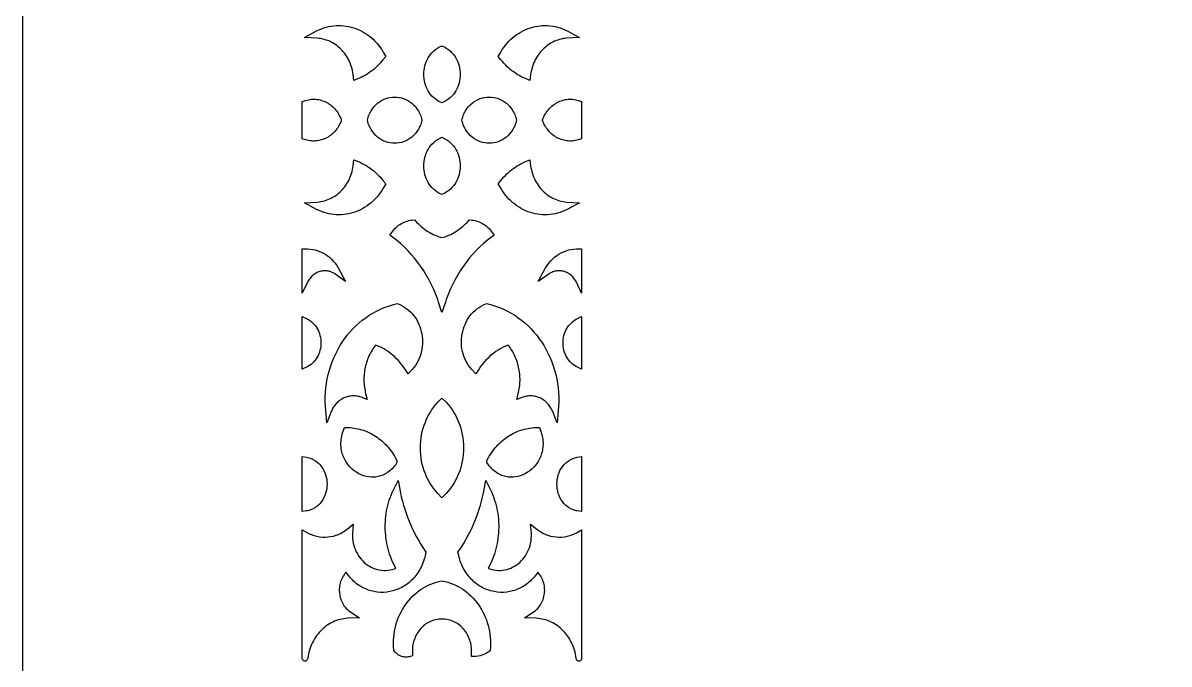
# Model space of a CAD drawing. Extents: x -355 to 355, y -278 to 278.
# Drawn here: x -355 to -108.8, y -116.8 to 20.9 of the extents above; entities that cross this region are included whole.
import ezdxf

# ---------------------------------------------------------------- set-up
doc = ezdxf.new("R2010")
doc.units = 0
doc.layers.add('LAYER_1', color=18, linetype='CONTINUOUS')

msp = doc.modelspace()

# ---------------------------------------------------------------- linework, layer by layer
at = {"layer": 'LAYER_1'}
msp.add_lwpolyline([(355, -277.5), (-355, -277.5), (-355, 148.45)], dxfattribs=at)
for points in [[(-286.62, 20.31), (-286.09, 20.27), (-285.56, 20.2), (-285.03, 20.11), (-284.52, 19.98), (-284, 19.84), (-283.5, 19.66), (-283, 19.46), (-282.51, 19.24), (-282.03, 18.99), (-281.55, 18.71), (-281.1, 18.41), (-280.65, 18.08), (-280.21, 17.73), (-279.79, 17.36), (-279.39, 16.96), (-279, 16.54), (-278.62, 16.1), (-278.27, 15.63), (-277.93, 15.14), (-277.61, 14.63), (-277.09, 13.68), (-277.67, 12.93), (-277.98, 12.57), (-278.29, 12.21), (-278.62, 11.87), (-278.96, 11.54), (-279.3, 11.22), (-279.66, 10.91), (-280.03, 10.62), (-280.4, 10.34), (-280.78, 10.08), (-281.17, 9.83), (-281.57, 9.6), (-281.97, 9.37), (-282.38, 9.17), (-282.8, 8.98), (-283.9, 8.52), (-284.05, 9.79), (-284.11, 10.21), (-284.2, 10.63), (-284.3, 11.04), (-284.41, 11.43), (-284.55, 11.82), (-284.69, 12.21), (-284.86, 12.58), (-285.03, 12.94), (-285.23, 13.29), (-285.43, 13.64), (-285.65, 13.97), (-285.88, 14.29), (-286.13, 14.6), (-286.38, 14.89), (-286.65, 15.17), (-286.93, 15.44), (-287.22, 15.7), (-287.52, 15.94), (-287.83, 16.17), (-288.15, 16.38), (-288.48, 16.58), (-288.82, 16.76), (-289.16, 16.93), (-289.52, 17.08), (-289.88, 17.21), (-290.24, 17.32), (-290.62, 17.42), (-291, 17.5), (-291.39, 17.56), (-291.78, 17.59), (-294.54, 17.73), (-291.92, 19.16), (-291.4, 19.41), (-290.88, 19.62), (-290.36, 19.81), (-289.83, 19.97), (-289.29, 20.1), (-288.76, 20.19), (-288.22, 20.27), (-287.69, 20.31), (-287.15, 20.32)], [(-242.31, 20.31), (-241.78, 20.27), (-241.24, 20.19), (-240.71, 20.1), (-240.17, 19.97), (-239.64, 19.81), (-239.12, 19.62), (-238.6, 19.41), (-238.08, 19.16), (-235.46, 17.73), (-238.22, 17.59), (-238.61, 17.56), (-239, 17.5), (-239.38, 17.42), (-239.76, 17.32), (-240.12, 17.21), (-240.49, 17.08), (-240.84, 16.93), (-241.18, 16.76), (-241.52, 16.58), (-241.85, 16.38), (-242.17, 16.17), (-242.48, 15.94), (-242.78, 15.7), (-243.07, 15.44), (-243.35, 15.17), (-243.62, 14.89), (-243.88, 14.6), (-244.12, 14.29), (-244.35, 13.97), (-244.57, 13.64), (-244.77, 13.29), (-244.97, 12.94), (-245.14, 12.58), (-245.31, 12.21), (-245.45, 11.82), (-245.59, 11.43), (-245.7, 11.04), (-245.8, 10.63), (-245.89, 10.21), (-245.95, 9.79), (-246.1, 8.52), (-247.2, 8.98), (-247.62, 9.17), (-248.03, 9.37), (-248.43, 9.6), (-248.83, 9.83), (-249.22, 10.08), (-249.6, 10.34), (-249.98, 10.62), (-250.34, 10.91), (-250.7, 11.22), (-251.04, 11.54), (-251.38, 11.87), (-251.71, 12.21), (-252.02, 12.57), (-252.33, 12.93), (-252.91, 13.68), (-252.39, 14.63), (-252.07, 15.14), (-251.73, 15.63), (-251.38, 16.1), (-251, 16.54), (-250.61, 16.96), (-250.21, 17.36), (-249.79, 17.73), (-249.35, 18.08), (-248.91, 18.41), (-248.45, 18.71), (-247.98, 18.99), (-247.49, 19.24), (-247, 19.46), (-246.51, 19.66), (-246, 19.84), (-245.49, 19.98), (-244.97, 20.11), (-244.44, 20.2), (-243.91, 20.27), (-243.38, 20.31), (-242.85, 20.32)], [(-264.35, 15.65), (-263.93, 15.4), (-263.54, 15.12), (-263.18, 14.82), (-262.85, 14.49), (-262.55, 14.13), (-262.27, 13.76), (-262.02, 13.37), (-261.81, 12.96), (-261.62, 12.54), (-261.46, 12.11), (-261.33, 11.66), (-261.23, 11.21), (-261.16, 10.76), (-261.11, 10.29), (-261.1, 9.83), (-261.11, 9.37), (-261.16, 8.91), (-261.23, 8.45), (-261.33, 8), (-261.46, 7.56), (-261.62, 7.12), (-261.81, 6.7), (-262.02, 6.3), (-262.27, 5.9), (-262.55, 5.53), (-262.85, 5.18), (-263.18, 4.85), (-263.54, 4.54), (-263.93, 4.26), (-264.35, 4.01), (-265, 3.69), (-265.65, 4.01), (-266.07, 4.26), (-266.46, 4.54), (-266.82, 4.85), (-267.15, 5.18), (-267.45, 5.53), (-267.73, 5.9), (-267.98, 6.3), (-268.19, 6.7), (-268.38, 7.12), (-268.54, 7.56), (-268.67, 8), (-268.77, 8.45), (-268.85, 8.91), (-268.89, 9.37), (-268.9, 9.83), (-268.89, 10.29), (-268.85, 10.76), (-268.77, 11.21), (-268.67, 11.66), (-268.54, 12.11), (-268.38, 12.54), (-268.19, 12.96), (-267.98, 13.37), (-267.73, 13.76), (-267.45, 14.13), (-267.15, 14.49), (-266.82, 14.82), (-266.46, 15.12), (-266.07, 15.4), (-265.65, 15.65), (-265, 15.98)], [(-274.66, 4.93), (-274.18, 4.87), (-273.7, 4.77), (-273.23, 4.63), (-272.76, 4.44), (-272.31, 4.22), (-271.88, 3.95), (-271.47, 3.64), (-271.08, 3.29), (-270.71, 2.9), (-270.37, 2.46), (-270.06, 1.98), (-269.79, 1.47), (-269.67, 1.19), (-269.55, 0.91), (-269.45, 0.62), (-269.36, 0.31), (-269.28, 0), (-269.36, -0.31), (-269.45, -0.62), (-269.55, -0.91), (-269.67, -1.19), (-269.79, -1.47), (-270.06, -1.98), (-270.37, -2.46), (-270.71, -2.9), (-271.08, -3.29), (-271.47, -3.64), (-271.88, -3.95), (-272.31, -4.22), (-272.76, -4.44), (-273.23, -4.63), (-273.7, -4.77), (-274.18, -4.87), (-274.66, -4.93), (-275.15, -4.95), (-275.64, -4.93), (-276.12, -4.87), (-276.6, -4.77), (-277.07, -4.63), (-277.53, -4.44), (-277.98, -4.22), (-278.42, -3.95), (-278.83, -3.64), (-279.22, -3.29), (-279.59, -2.9), (-279.93, -2.46), (-280.23, -1.99), (-280.38, -1.73), (-280.51, -1.47), (-280.63, -1.19), (-280.75, -0.91), (-280.85, -0.62), (-280.94, -0.31), (-281.02, 0), (-280.94, 0.31), (-280.85, 0.62), (-280.75, 0.91), (-280.63, 1.19), (-280.51, 1.47), (-280.38, 1.73), (-280.23, 1.99), (-279.93, 2.46), (-279.59, 2.9), (-279.22, 3.29), (-278.83, 3.64), (-278.42, 3.95), (-277.98, 4.22), (-277.53, 4.44), (-277.07, 4.63), (-276.6, 4.77), (-276.12, 4.87), (-275.64, 4.93), (-275.15, 4.95)], [(-254.36, 4.93), (-253.88, 4.87), (-253.4, 4.77), (-252.93, 4.63), (-252.47, 4.44), (-252.02, 4.22), (-251.58, 3.95), (-251.17, 3.64), (-250.78, 3.29), (-250.41, 2.9), (-250.07, 2.46), (-249.76, 1.98), (-249.49, 1.47), (-249.37, 1.19), (-249.26, 0.91), (-249.15, 0.62), (-249.06, 0.31), (-248.98, 0), (-249.06, -0.31), (-249.15, -0.62), (-249.26, -0.91), (-249.37, -1.19), (-249.49, -1.47), (-249.76, -1.98), (-250.07, -2.46), (-250.41, -2.9), (-250.78, -3.29), (-251.17, -3.64), (-251.58, -3.95), (-252.02, -4.22), (-252.47, -4.44), (-252.93, -4.63), (-253.4, -4.77), (-253.88, -4.87), (-254.36, -4.93), (-254.85, -4.95), (-255.34, -4.93), (-255.82, -4.87), (-256.3, -4.77), (-256.78, -4.63), (-257.24, -4.44), (-257.69, -4.22), (-258.12, -3.95), (-258.53, -3.64), (-258.93, -3.29), (-259.29, -2.9), (-259.63, -2.46), (-259.94, -1.99), (-260.08, -1.73), (-260.21, -1.47), (-260.34, -1.19), (-260.45, -0.91), (-260.55, -0.62), (-260.64, -0.31), (-260.72, 0), (-260.64, 0.31), (-260.55, 0.62), (-260.45, 0.91), (-260.34, 1.19), (-260.21, 1.47), (-260.08, 1.73), (-259.94, 1.99), (-259.63, 2.46), (-259.29, 2.9), (-258.93, 3.29), (-258.53, 3.64), (-258.12, 3.95), (-257.69, 4.22), (-257.24, 4.44), (-256.78, 4.63), (-256.3, 4.77), (-255.82, 4.87), (-255.34, 4.93), (-254.85, 4.95)], [(-292.1, 4.48), (-291.79, 4.45), (-291.48, 4.4), (-291.18, 4.33), (-290.89, 4.25), (-290.59, 4.16), (-290.3, 4.05), (-290.02, 3.92), (-289.74, 3.78), (-289.47, 3.63), (-289.21, 3.46), (-288.95, 3.28), (-288.7, 3.08), (-288.46, 2.87), (-288.23, 2.65), (-288.01, 2.41), (-287.79, 2.16), (-287.59, 1.9), (-287.4, 1.63), (-287.22, 1.35), (-287.05, 1.05), (-286.9, 0.74), (-286.75, 0.43), (-286.62, 0.1), (-286.59, 0), (-286.62, -0.1), (-286.75, -0.43), (-286.9, -0.74), (-287.05, -1.05), (-287.22, -1.35), (-287.4, -1.63), (-287.59, -1.9), (-287.79, -2.16), (-288.01, -2.41), (-288.23, -2.65), (-288.46, -2.87), (-288.7, -3.08), (-288.95, -3.28), (-289.21, -3.46), (-289.47, -3.63), (-289.74, -3.78), (-290.02, -3.92), (-290.3, -4.05), (-290.59, -4.16), (-290.89, -4.25), (-291.18, -4.33), (-291.48, -4.4), (-291.79, -4.45), (-292.1, -4.48), (-292.41, -4.5), (-292.72, -4.49), (-293.03, -4.48), (-293.34, -4.44), (-293.66, -4.39), (-293.97, -4.32), (-294.28, -4.23), (-295, -3.99), (-295, 0), (-295, 3.99), (-294.28, 4.23), (-293.97, 4.32), (-293.66, 4.39), (-293.34, 4.44), (-293.03, 4.48), (-292.72, 4.49), (-292.41, 4.5)], [(-237.28, 4.49), (-236.97, 4.48), (-236.66, 4.44), (-236.34, 4.39), (-236.03, 4.32), (-235.72, 4.23), (-235, 3.99), (-235, 2.3), (-235, -2.26), (-235, -3.99), (-235.72, -4.23), (-236.03, -4.32), (-236.34, -4.39), (-236.66, -4.44), (-236.97, -4.48), (-237.28, -4.49), (-237.6, -4.5), (-237.91, -4.48), (-238.21, -4.45), (-238.52, -4.4), (-238.82, -4.33), (-239.12, -4.25), (-239.41, -4.16), (-239.7, -4.05), (-239.98, -3.92), (-240.26, -3.78), (-240.53, -3.63), (-240.79, -3.46), (-241.05, -3.28), (-241.3, -3.08), (-241.54, -2.87), (-241.77, -2.65), (-241.99, -2.41), (-242.21, -2.16), (-242.41, -1.9), (-242.6, -1.63), (-242.78, -1.35), (-242.95, -1.05), (-243.1, -0.74), (-243.25, -0.43), (-243.38, -0.1), (-243.41, 0), (-243.38, 0.1), (-243.25, 0.43), (-243.1, 0.74), (-242.95, 1.05), (-242.78, 1.35), (-242.6, 1.63), (-242.41, 1.9), (-242.21, 2.16), (-241.99, 2.41), (-241.77, 2.65), (-241.54, 2.87), (-241.3, 3.08), (-241.05, 3.28), (-240.79, 3.46), (-240.53, 3.63), (-240.26, 3.78), (-239.98, 3.92), (-239.7, 4.05), (-239.41, 4.16), (-239.12, 4.25), (-238.82, 4.33), (-238.52, 4.4), (-238.21, 4.45), (-237.91, 4.48), (-237.6, 4.5)], [(-264.35, -4.01), (-263.93, -4.26), (-263.54, -4.54), (-263.18, -4.85), (-262.85, -5.18), (-262.55, -5.53), (-262.27, -5.9), (-262.02, -6.3), (-261.81, -6.7), (-261.62, -7.12), (-261.46, -7.56), (-261.33, -8), (-261.23, -8.45), (-261.16, -8.91), (-261.11, -9.37), (-261.1, -9.83), (-261.11, -10.29), (-261.16, -10.76), (-261.23, -11.21), (-261.33, -11.66), (-261.46, -12.11), (-261.62, -12.54), (-261.81, -12.96), (-262.02, -13.37), (-262.27, -13.76), (-262.55, -14.13), (-262.85, -14.49), (-263.18, -14.82), (-263.54, -15.12), (-263.93, -15.4), (-264.35, -15.65), (-265, -15.98), (-265.65, -15.65), (-266.07, -15.4), (-266.46, -15.12), (-266.82, -14.82), (-267.15, -14.49), (-267.45, -14.13), (-267.73, -13.76), (-267.98, -13.37), (-268.19, -12.96), (-268.38, -12.54), (-268.54, -12.11), (-268.67, -11.66), (-268.77, -11.21), (-268.85, -10.76), (-268.89, -10.29), (-268.9, -9.83), (-268.89, -9.37), (-268.85, -8.91), (-268.77, -8.45), (-268.67, -8), (-268.54, -7.56), (-268.38, -7.12), (-268.19, -6.7), (-267.98, -6.3), (-267.73, -5.9), (-267.45, -5.53), (-267.15, -5.18), (-266.82, -4.85), (-266.46, -4.54), (-266.07, -4.26), (-265.65, -4.01), (-265, -3.69)], [(-282.8, -8.98), (-282.38, -9.17), (-281.97, -9.37), (-281.57, -9.6), (-281.17, -9.83), (-280.78, -10.08), (-280.4, -10.34), (-280.03, -10.62), (-279.66, -10.91), (-279.3, -11.22), (-278.96, -11.54), (-278.62, -11.87), (-278.29, -12.21), (-277.98, -12.57), (-277.67, -12.93), (-277.09, -13.68), (-277.61, -14.63), (-277.93, -15.14), (-278.27, -15.63), (-278.62, -16.1), (-279, -16.54), (-279.39, -16.96), (-279.79, -17.36), (-280.21, -17.73), (-280.65, -18.08), (-281.1, -18.41), (-281.55, -18.71), (-282.03, -18.99), (-282.51, -19.24), (-283, -19.46), (-283.5, -19.66), (-284, -19.84), (-284.52, -19.98), (-285.03, -20.11), (-285.56, -20.2), (-286.09, -20.27), (-286.62, -20.31), (-287.15, -20.32), (-287.69, -20.31), (-288.22, -20.27), (-288.76, -20.19), (-289.29, -20.1), (-289.83, -19.97), (-290.36, -19.81), (-290.88, -19.62), (-291.4, -19.41), (-291.92, -19.16), (-294.54, -17.73), (-291.78, -17.59), (-291.39, -17.56), (-291, -17.5), (-290.62, -17.42), (-290.24, -17.32), (-289.88, -17.21), (-289.52, -17.08), (-289.16, -16.93), (-288.82, -16.76), (-288.48, -16.58), (-288.15, -16.38), (-287.83, -16.17), (-287.52, -15.94), (-287.22, -15.7), (-286.93, -15.44), (-286.65, -15.17), (-286.38, -14.89), (-286.13, -14.6), (-285.88, -14.29), (-285.65, -13.97), (-285.43, -13.64), (-285.23, -13.29), (-285.03, -12.94), (-284.86, -12.58), (-284.69, -12.21), (-284.55, -11.82), (-284.41, -11.43), (-284.3, -11.04), (-284.2, -10.63), (-284.11, -10.21), (-284.05, -9.79), (-283.9, -8.52)], [(-245.95, -9.79), (-245.89, -10.21), (-245.8, -10.63), (-245.7, -11.04), (-245.59, -11.43), (-245.45, -11.82), (-245.31, -12.21), (-245.14, -12.58), (-244.97, -12.94), (-244.77, -13.29), (-244.57, -13.64), (-244.35, -13.97), (-244.12, -14.29), (-243.88, -14.6), (-243.62, -14.89), (-243.35, -15.17), (-243.07, -15.44), (-242.78, -15.7), (-242.48, -15.94), (-242.17, -16.17), (-241.85, -16.38), (-241.52, -16.58), (-241.18, -16.76), (-240.84, -16.93), (-240.49, -17.08), (-240.12, -17.21), (-239.76, -17.32), (-239.38, -17.42), (-239, -17.5), (-238.61, -17.56), (-238.22, -17.59), (-235.46, -17.73), (-238.08, -19.16), (-238.6, -19.41), (-239.12, -19.62), (-239.64, -19.81), (-240.17, -19.97), (-240.71, -20.1), (-241.24, -20.19), (-241.78, -20.27), (-242.31, -20.31), (-242.85, -20.32), (-243.38, -20.31), (-243.91, -20.27), (-244.44, -20.2), (-244.97, -20.11), (-245.49, -19.98), (-246, -19.84), (-246.51, -19.66), (-247, -19.46), (-247.49, -19.24), (-247.98, -18.99), (-248.45, -18.71), (-248.91, -18.41), (-249.35, -18.08), (-249.79, -17.73), (-250.21, -17.36), (-250.61, -16.96), (-251, -16.54), (-251.38, -16.1), (-251.73, -15.63), (-252.07, -15.14), (-252.39, -14.63), (-252.91, -13.68), (-252.33, -12.93), (-252.02, -12.57), (-251.71, -12.21), (-251.38, -11.87), (-251.04, -11.54), (-250.7, -11.22), (-250.34, -10.91), (-249.98, -10.62), (-249.6, -10.34), (-249.22, -10.08), (-248.83, -9.83), (-248.43, -9.6), (-248.03, -9.37), (-247.62, -9.17), (-247.2, -8.98), (-246.1, -8.52)], [(-258.55, -21.48), (-258.21, -21.52), (-257.87, -21.59), (-257.54, -21.67), (-257.21, -21.78), (-256.89, -21.9), (-256.58, -22.04), (-256.28, -22.21), (-255.98, -22.39), (-255.69, -22.59), (-255.42, -22.8), (-255.15, -23.03), (-254.89, -23.28), (-254.65, -23.55), (-254.42, -23.83), (-253.8, -24.69), (-255.22, -25.78), (-256.06, -26.5), (-256.87, -27.24), (-257.66, -28.03), (-258.41, -28.84), (-259.13, -29.68), (-259.82, -30.56), (-260.48, -31.47), (-261.1, -32.4), (-261.69, -33.36), (-262.24, -34.34), (-262.76, -35.36), (-263.24, -36.39), (-263.68, -37.45), (-264.09, -38.53), (-264.27, -39.07), (-265, -41.34), (-265.73, -39.07), (-265.91, -38.53), (-266.32, -37.45), (-266.76, -36.39), (-267.24, -35.36), (-267.76, -34.34), (-268.31, -33.36), (-268.9, -32.4), (-269.52, -31.47), (-270.18, -30.56), (-270.87, -29.68), (-271.59, -28.84), (-272.34, -28.03), (-273.13, -27.24), (-273.94, -26.5), (-274.79, -25.78), (-276.2, -24.69), (-275.58, -23.83), (-275.35, -23.55), (-275.11, -23.28), (-274.85, -23.03), (-274.58, -22.8), (-274.31, -22.59), (-274.02, -22.39), (-273.72, -22.21), (-273.42, -22.04), (-273.11, -21.9), (-272.79, -21.78), (-272.46, -21.67), (-272.13, -21.59), (-271.79, -21.52), (-271.45, -21.48), (-270.87, -21.44), (-270.38, -21.97), (-270.07, -22.29), (-269.74, -22.59), (-269.41, -22.89), (-269.08, -23.16), (-268.73, -23.43), (-268.37, -23.68), (-268.01, -23.91), (-267.64, -24.14), (-267.26, -24.35), (-266.88, -24.54), (-266.49, -24.72), (-266.09, -24.88), (-265.69, -25.03), (-265.28, -25.16), (-265, -25.24), (-264.72, -25.16), (-264.31, -25.03), (-263.91, -24.88), (-263.51, -24.72), (-263.12, -24.54), (-262.74, -24.35), (-262.36, -24.14), (-261.99, -23.91), (-261.63, -23.68), (-261.27, -23.43), (-260.92, -23.16), (-260.59, -22.89), (-260.26, -22.59), (-259.94, -22.29), (-259.62, -21.97), (-259.13, -21.44)], [(-293.3, -27.69), (-292.74, -27.77), (-292.19, -27.89), (-291.65, -28.06), (-291.12, -28.26), (-290.61, -28.5), (-290.12, -28.78), (-289.64, -29.1), (-289.18, -29.45), (-288.75, -29.84), (-288.34, -30.26), (-287.96, -30.72), (-287.6, -31.2), (-287.27, -31.72), (-285.69, -34.63), (-288, -33.02), (-288.2, -32.89), (-288.41, -32.78), (-288.62, -32.69), (-288.83, -32.6), (-289.05, -32.53), (-289.26, -32.47), (-289.48, -32.43), (-289.7, -32.4), (-289.92, -32.38), (-290.14, -32.37), (-290.36, -32.37), (-290.57, -32.39), (-290.79, -32.42), (-291, -32.47), (-291.22, -32.52), (-291.43, -32.59), (-291.63, -32.66), (-291.83, -32.75), (-292.03, -32.85), (-292.22, -32.97), (-292.41, -33.09), (-292.59, -33.22), (-292.77, -33.37), (-292.94, -33.52), (-293.1, -33.69), (-293.25, -33.86), (-293.4, -34.05), (-293.54, -34.24), (-293.67, -34.45), (-293.79, -34.66), (-295, -37.13), (-295, -27.66), (-293.87, -27.65)], [(-235, -27.66), (-235, -37.13), (-236.21, -34.66), (-236.33, -34.45), (-236.46, -34.24), (-236.6, -34.05), (-236.75, -33.86), (-236.9, -33.69), (-237.06, -33.52), (-237.23, -33.37), (-237.41, -33.22), (-237.59, -33.09), (-237.78, -32.97), (-237.97, -32.85), (-238.17, -32.75), (-238.37, -32.66), (-238.57, -32.59), (-238.78, -32.52), (-239, -32.47), (-239.21, -32.42), (-239.43, -32.39), (-239.64, -32.37), (-239.86, -32.37), (-240.08, -32.38), (-240.3, -32.4), (-240.52, -32.43), (-240.74, -32.47), (-240.95, -32.53), (-241.17, -32.6), (-241.38, -32.69), (-241.59, -32.78), (-241.8, -32.89), (-242, -33.02), (-244.31, -34.63), (-242.73, -31.72), (-242.4, -31.2), (-242.04, -30.72), (-241.66, -30.26), (-241.25, -29.84), (-240.82, -29.45), (-240.36, -29.1), (-239.88, -28.78), (-239.39, -28.5), (-238.88, -28.26), (-238.35, -28.06), (-237.81, -27.89), (-237.26, -27.77), (-236.7, -27.69), (-236.13, -27.65)], [(-273.91, -39.69), (-273.42, -39.94), (-272.96, -40.22), (-272.52, -40.53), (-272.11, -40.87), (-271.72, -41.23), (-271.36, -41.62), (-271.02, -42.03), (-270.71, -42.46), (-270.43, -42.91), (-270.18, -43.38), (-269.95, -43.86), (-269.76, -44.35), (-269.59, -44.86), (-269.45, -45.38), (-269.34, -45.9), (-269.25, -46.43), (-269.2, -46.97), (-269.18, -47.51), (-269.19, -48.05), (-269.23, -48.59), (-269.3, -49.13), (-269.4, -49.67), (-269.54, -50.2), (-269.71, -50.72), (-269.9, -51.23), (-270.14, -51.73), (-270.4, -52.22), (-270.7, -52.69), (-271.03, -53.15), (-271.39, -53.59), (-272.25, -54.5), (-272.97, -53.39), (-273.3, -52.91), (-273.66, -52.45), (-274.03, -52), (-274.42, -51.58), (-274.82, -51.17), (-275.23, -50.78), (-275.66, -50.4), (-276.11, -50.05), (-276.57, -49.72), (-277.04, -49.41), (-277.52, -49.12), (-278.01, -48.85), (-278.51, -48.6), (-279.03, -48.37), (-279.21, -48.3), (-279.41, -48.56), (-279.62, -48.85), (-279.82, -49.14), (-280.01, -49.44), (-280.19, -49.74), (-280.37, -50.05), (-280.53, -50.37), (-280.68, -50.69), (-280.82, -51.02), (-280.96, -51.35), (-281.08, -51.68), (-281.19, -52.02), (-281.3, -52.36), (-281.39, -52.7), (-281.47, -53.05), (-281.54, -53.4), (-281.61, -53.75), (-281.66, -54.11), (-281.7, -54.46), (-281.73, -54.82), (-281.75, -55.18), (-281.76, -55.54), (-281.76, -55.9), (-281.75, -56.27), (-281.73, -56.63), (-281.7, -56.99), (-281.65, -57.35), (-281.6, -57.71), (-281.53, -58.07), (-281.46, -58.43), (-281.06, -60.03), (-282.38, -59.51), (-282.63, -59.43), (-282.88, -59.36), (-283.14, -59.3), (-283.39, -59.26), (-283.64, -59.23), (-283.89, -59.22), (-284.14, -59.22), (-284.39, -59.23), (-284.64, -59.26), (-284.89, -59.3), (-285.13, -59.35), (-285.37, -59.41), (-285.61, -59.49), (-285.84, -59.58), (-286.07, -59.68), (-286.3, -59.79), (-286.52, -59.91), (-286.73, -60.05), (-286.94, -60.19), (-287.14, -60.35), (-287.34, -60.52), (-287.52, -60.7), (-287.7, -60.89), (-287.87, -61.08), (-288.04, -61.29), (-288.19, -61.51), (-288.34, -61.73), (-288.48, -61.97), (-288.6, -62.22), (-288.72, -62.47), (-289.73, -64.99), (-290.03, -61.53), (-290.07, -60.52), (-290.07, -59.51), (-290.03, -58.52), (-289.94, -57.53), (-289.81, -56.56), (-289.64, -55.59), (-289.44, -54.65), (-289.19, -53.71), (-288.9, -52.8), (-288.58, -51.9), (-288.22, -51.02), (-287.82, -50.16), (-287.4, -49.32), (-286.93, -48.51), (-286.44, -47.72), (-285.91, -46.96), (-285.35, -46.22), (-284.76, -45.51), (-284.14, -44.83), (-283.49, -44.18), (-282.81, -43.57), (-282.11, -42.98), (-281.38, -42.43), (-280.63, -41.92), (-279.85, -41.45), (-279.05, -41.01), (-278.22, -40.61), (-277.38, -40.26), (-276.51, -39.94), (-275.63, -39.67), (-274.56, -39.41)], [(-254.38, -39.67), (-253.49, -39.94), (-252.62, -40.26), (-251.78, -40.61), (-250.95, -41.01), (-250.15, -41.45), (-249.37, -41.92), (-248.62, -42.43), (-247.89, -42.98), (-247.19, -43.57), (-246.51, -44.18), (-245.86, -44.83), (-245.24, -45.51), (-244.65, -46.22), (-244.09, -46.96), (-243.57, -47.72), (-243.07, -48.51), (-242.61, -49.32), (-242.18, -50.16), (-241.78, -51.02), (-241.42, -51.9), (-241.1, -52.8), (-240.81, -53.71), (-240.56, -54.65), (-240.36, -55.59), (-240.19, -56.56), (-240.06, -57.53), (-239.97, -58.52), (-239.93, -59.51), (-239.93, -60.52), (-239.97, -61.53), (-240.27, -64.99), (-241.28, -62.47), (-241.4, -62.22), (-241.52, -61.97), (-241.66, -61.73), (-241.81, -61.51), (-241.96, -61.29), (-242.13, -61.08), (-242.3, -60.89), (-242.48, -60.7), (-242.67, -60.52), (-242.86, -60.35), (-243.06, -60.19), (-243.27, -60.05), (-243.48, -59.91), (-243.7, -59.79), (-243.93, -59.68), (-244.16, -59.58), (-244.39, -59.49), (-244.63, -59.41), (-244.87, -59.35), (-245.11, -59.3), (-245.36, -59.26), (-245.61, -59.23), (-245.86, -59.22), (-246.11, -59.22), (-246.36, -59.23), (-246.61, -59.26), (-246.86, -59.3), (-247.12, -59.36), (-247.37, -59.43), (-247.62, -59.51), (-248.94, -60.03), (-248.54, -58.43), (-248.47, -58.07), (-248.4, -57.71), (-248.35, -57.35), (-248.3, -56.99), (-248.27, -56.63), (-248.25, -56.27), (-248.24, -55.9), (-248.24, -55.54), (-248.25, -55.18), (-248.27, -54.82), (-248.3, -54.46), (-248.34, -54.11), (-248.39, -53.75), (-248.46, -53.4), (-248.53, -53.05), (-248.61, -52.7), (-248.71, -52.36), (-248.81, -52.02), (-248.92, -51.68), (-249.04, -51.35), (-249.18, -51.02), (-249.32, -50.69), (-249.47, -50.37), (-249.63, -50.05), (-249.81, -49.74), (-249.99, -49.44), (-250.18, -49.14), (-250.38, -48.85), (-250.59, -48.56), (-250.79, -48.3), (-250.97, -48.37), (-251.49, -48.6), (-251.99, -48.85), (-252.48, -49.12), (-252.96, -49.41), (-253.43, -49.72), (-253.89, -50.05), (-254.34, -50.4), (-254.77, -50.78), (-255.18, -51.17), (-255.59, -51.58), (-255.97, -52), (-256.34, -52.45), (-256.7, -52.91), (-257.03, -53.39), (-257.75, -54.5), (-258.61, -53.59), (-258.97, -53.15), (-259.3, -52.69), (-259.6, -52.22), (-259.87, -51.73), (-260.1, -51.23), (-260.3, -50.72), (-260.46, -50.2), (-260.6, -49.67), (-260.7, -49.13), (-260.77, -48.59), (-260.81, -48.05), (-260.82, -47.51), (-260.8, -46.97), (-260.75, -46.43), (-260.66, -45.9), (-260.55, -45.38), (-260.41, -44.86), (-260.24, -44.35), (-260.05, -43.86), (-259.82, -43.38), (-259.57, -42.91), (-259.29, -42.46), (-258.98, -42.03), (-258.64, -41.62), (-258.28, -41.23), (-257.89, -40.87), (-257.48, -40.53), (-257.04, -40.22), (-256.58, -39.94), (-256.09, -39.69), (-255.44, -39.41)], [(-293.82, -42.77), (-293.46, -42.99), (-293.12, -43.23), (-292.81, -43.5), (-292.52, -43.79), (-292.26, -44.1), (-292.02, -44.42), (-291.81, -44.76), (-291.62, -45.12), (-291.46, -45.49), (-291.32, -45.86), (-291.2, -46.25), (-291.12, -46.64), (-291.05, -47.04), (-291.02, -47.44), (-291, -47.84), (-291.02, -48.24), (-291.05, -48.65), (-291.12, -49.04), (-291.2, -49.44), (-291.32, -49.82), (-291.46, -50.2), (-291.62, -50.57), (-291.81, -50.92), (-292.02, -51.26), (-292.26, -51.59), (-292.52, -51.9), (-292.81, -52.19), (-293.12, -52.45), (-293.46, -52.7), (-293.82, -52.92), (-295, -53.51), (-295, -42.17)], [(-235, -53.51), (-236.18, -52.92), (-236.54, -52.7), (-236.88, -52.45), (-237.19, -52.19), (-237.48, -51.9), (-237.74, -51.59), (-237.98, -51.26), (-238.19, -50.92), (-238.38, -50.57), (-238.55, -50.2), (-238.68, -49.82), (-238.8, -49.44), (-238.88, -49.04), (-238.95, -48.65), (-238.98, -48.24), (-239, -47.84), (-238.98, -47.44), (-238.95, -47.04), (-238.88, -46.64), (-238.8, -46.25), (-238.68, -45.86), (-238.55, -45.49), (-238.38, -45.12), (-238.19, -44.76), (-237.98, -44.42), (-237.74, -44.1), (-237.48, -43.79), (-237.19, -43.5), (-236.88, -43.23), (-236.54, -42.99), (-236.18, -42.77), (-235, -42.17)], [(-264.11, -60.6), (-263.63, -61.15), (-263.18, -61.72), (-262.76, -62.31), (-262.38, -62.92), (-262.03, -63.54), (-261.72, -64.18), (-261.43, -64.84), (-261.18, -65.51), (-260.97, -66.18), (-260.78, -66.87), (-260.63, -67.57), (-260.52, -68.27), (-260.43, -68.98), (-260.38, -69.69), (-260.37, -70.4), (-260.38, -71.11), (-260.43, -71.82), (-260.52, -72.53), (-260.63, -73.23), (-260.78, -73.93), (-260.97, -74.61), (-261.18, -75.29), (-261.43, -75.96), (-261.72, -76.62), (-262.03, -77.26), (-262.38, -77.88), (-262.76, -78.49), (-263.18, -79.08), (-263.63, -79.65), (-264.11, -80.2), (-265, -81.1), (-265.89, -80.2), (-266.37, -79.65), (-266.82, -79.08), (-267.24, -78.49), (-267.62, -77.88), (-267.97, -77.26), (-268.29, -76.62), (-268.57, -75.96), (-268.82, -75.29), (-269.03, -74.61), (-269.22, -73.93), (-269.37, -73.23), (-269.48, -72.53), (-269.57, -71.82), (-269.62, -71.11), (-269.63, -70.4), (-269.62, -69.69), (-269.57, -68.98), (-269.48, -68.27), (-269.37, -67.57), (-269.22, -66.87), (-269.03, -66.18), (-268.82, -65.51), (-268.57, -64.84), (-268.29, -64.18), (-267.97, -63.54), (-267.62, -62.92), (-267.24, -62.31), (-266.82, -61.72), (-266.37, -61.15), (-265.89, -60.6), (-265, -59.7)], [(-285.13, -66.02), (-284.71, -66.05), (-284.3, -66.08), (-283.89, -66.14), (-283.48, -66.21), (-283.08, -66.29), (-282.68, -66.39), (-282.28, -66.5), (-281.89, -66.62), (-281.5, -66.76), (-281.12, -66.91), (-280.74, -67.08), (-280.37, -67.26), (-280, -67.45), (-279.64, -67.66), (-279.29, -67.88), (-278.94, -68.11), (-278.6, -68.35), (-278.27, -68.61), (-277.95, -68.88), (-277.63, -69.16), (-277.32, -69.45), (-277.02, -69.75), (-276.73, -70.07), (-276.44, -70.39), (-276.17, -70.73), (-275.9, -71.08), (-275.65, -71.44), (-275.41, -71.8), (-275.17, -72.18), (-274.95, -72.57), (-274.66, -73.12), (-274.66, -73.55), (-275, -74.03), (-275.23, -74.33), (-275.47, -74.6), (-275.71, -74.86), (-275.96, -75.1), (-276.22, -75.32), (-276.48, -75.52), (-276.74, -75.71), (-277.01, -75.88), (-277.29, -76.03), (-277.56, -76.17), (-277.85, -76.29), (-278.13, -76.39), (-278.41, -76.48), (-278.7, -76.55), (-278.99, -76.61), (-279.28, -76.65), (-279.56, -76.68), (-279.85, -76.69), (-280.14, -76.69), (-280.71, -76.64), (-281.27, -76.54), (-281.82, -76.39), (-282.36, -76.18), (-282.88, -75.94), (-283.38, -75.64), (-283.86, -75.3), (-284.32, -74.93), (-284.74, -74.51), (-285.13, -74.06), (-285.32, -73.81), (-285.49, -73.56), (-285.66, -73.3), (-285.81, -73.03), (-285.95, -72.76), (-286.09, -72.47), (-286.21, -72.18), (-286.32, -71.88), (-286.41, -71.58), (-286.5, -71.26), (-286.57, -70.94), (-286.62, -70.62), (-286.67, -70.29), (-286.69, -69.95), (-286.71, -69.61), (-286.7, -69.27), (-286.68, -68.92), (-286.65, -68.57), (-286.6, -68.21), (-286.53, -67.85), (-286.44, -67.49), (-286.34, -67.13), (-286.22, -66.77), (-285.93, -66.01)], [(-243.78, -66.77), (-243.66, -67.13), (-243.56, -67.49), (-243.47, -67.85), (-243.4, -68.21), (-243.35, -68.57), (-243.32, -68.92), (-243.3, -69.27), (-243.29, -69.61), (-243.31, -69.95), (-243.33, -70.29), (-243.38, -70.62), (-243.43, -70.94), (-243.5, -71.26), (-243.59, -71.58), (-243.68, -71.88), (-243.79, -72.18), (-243.91, -72.47), (-244.05, -72.76), (-244.19, -73.03), (-244.35, -73.3), (-244.51, -73.56), (-244.87, -74.05), (-245.26, -74.51), (-245.68, -74.93), (-246.14, -75.3), (-246.62, -75.64), (-247.12, -75.94), (-247.64, -76.18), (-248.18, -76.39), (-248.73, -76.54), (-249.29, -76.64), (-249.58, -76.67), (-249.86, -76.69), (-250.15, -76.69), (-250.44, -76.68), (-250.73, -76.65), (-251.01, -76.61), (-251.3, -76.55), (-251.59, -76.48), (-251.87, -76.39), (-252.16, -76.29), (-252.44, -76.17), (-252.71, -76.03), (-252.99, -75.88), (-253.26, -75.71), (-253.52, -75.52), (-253.78, -75.32), (-254.04, -75.1), (-254.29, -74.86), (-254.53, -74.6), (-254.77, -74.33), (-255, -74.03), (-255.35, -73.54), (-255.34, -73.12), (-255.05, -72.57), (-254.83, -72.18), (-254.59, -71.8), (-254.35, -71.44), (-254.1, -71.08), (-253.83, -70.73), (-253.56, -70.39), (-253.27, -70.07), (-252.98, -69.75), (-252.68, -69.45), (-252.37, -69.16), (-252.06, -68.88), (-251.73, -68.61), (-251.4, -68.35), (-251.06, -68.11), (-250.71, -67.88), (-250.36, -67.66), (-250, -67.45), (-249.63, -67.26), (-249.26, -67.08), (-248.88, -66.91), (-248.5, -66.76), (-248.11, -66.62), (-247.72, -66.5), (-247.33, -66.39), (-246.93, -66.29), (-246.52, -66.21), (-246.11, -66.14), (-245.7, -66.08), (-245.29, -66.05), (-244.87, -66.02), (-244.07, -66.01)], [(-294.07, -72.42), (-293.79, -72.48), (-293.27, -72.63), (-292.79, -72.83), (-292.33, -73.07), (-291.91, -73.36), (-291.53, -73.68), (-291.18, -74.04), (-290.86, -74.43), (-290.59, -74.84), (-290.35, -75.28), (-290.15, -75.73), (-289.98, -76.2), (-289.86, -76.69), (-289.76, -77.18), (-289.71, -77.68), (-289.69, -78.18), (-289.71, -78.68), (-289.76, -79.18), (-289.86, -79.67), (-289.98, -80.16), (-290.15, -80.63), (-290.35, -81.08), (-290.59, -81.52), (-290.86, -81.93), (-291.18, -82.32), (-291.53, -82.68), (-291.91, -83), (-292.33, -83.28), (-292.79, -83.53), (-293.27, -83.73), (-293.53, -83.81), (-293.79, -83.88), (-294.07, -83.94), (-295, -84.09), (-295, -72.27)], [(-235, -84.09), (-235.93, -83.94), (-236.21, -83.88), (-236.73, -83.73), (-237.21, -83.53), (-237.67, -83.28), (-238.09, -83), (-238.47, -82.68), (-238.82, -82.32), (-239.14, -81.93), (-239.41, -81.52), (-239.65, -81.08), (-239.85, -80.63), (-240.02, -80.16), (-240.14, -79.67), (-240.24, -79.18), (-240.29, -78.68), (-240.31, -78.18), (-240.29, -77.68), (-240.24, -77.18), (-240.14, -76.69), (-240.02, -76.2), (-239.85, -75.73), (-239.65, -75.28), (-239.41, -74.84), (-239.14, -74.43), (-238.82, -74.04), (-238.47, -73.68), (-238.09, -73.36), (-237.67, -73.07), (-237.21, -72.83), (-236.73, -72.63), (-236.47, -72.55), (-236.21, -72.48), (-235.93, -72.42), (-235, -72.27)], [(-273.93, -80.02), (-273.73, -80.92), (-273.51, -81.82), (-273.26, -82.7), (-273, -83.58), (-272.71, -84.45), (-272.4, -85.31), (-272.06, -86.15), (-271.71, -86.99), (-271.33, -87.82), (-270.93, -88.63), (-270.51, -89.43), (-270.07, -90.22), (-269.61, -91), (-269.12, -91.76), (-268.45, -92.77), (-268.6, -93.5), (-268.7, -93.91), (-268.82, -94.32), (-268.94, -94.72), (-269.09, -95.11), (-269.24, -95.49), (-269.4, -95.85), (-269.58, -96.21), (-269.77, -96.55), (-269.97, -96.89), (-270.17, -97.21), (-270.39, -97.52), (-270.62, -97.82), (-270.85, -98.11), (-271.1, -98.38), (-271.35, -98.65), (-271.61, -98.9), (-271.88, -99.14), (-272.15, -99.37), (-272.43, -99.59), (-272.72, -99.8), (-273.02, -99.99), (-273.32, -100.17), (-273.62, -100.35), (-274.24, -100.65), (-274.88, -100.9), (-275.53, -101.1), (-276.2, -101.26), (-276.87, -101.36), (-277.54, -101.42), (-278.22, -101.42), (-278.9, -101.37), (-279.24, -101.32), (-279.58, -101.26), (-279.91, -101.19), (-280.25, -101.11), (-280.58, -101.01), (-280.91, -100.89), (-281.23, -100.77), (-281.56, -100.63), (-281.88, -100.47), (-282.19, -100.31), (-282.5, -100.12), (-282.81, -99.93), (-283.11, -99.72), (-283.4, -99.49), (-283.69, -99.26), (-283.98, -99), (-284.25, -98.73), (-284.52, -98.45), (-284.78, -98.16), (-285.03, -97.85), (-285.28, -97.52), (-285.59, -97.08), (-285.83, -97.37), (-286.04, -97.64), (-286.22, -97.92), (-286.38, -98.2), (-286.53, -98.5), (-286.66, -98.8), (-286.77, -99.1), (-286.86, -99.42), (-286.93, -99.73), (-286.99, -100.05), (-287.03, -100.38), (-287.05, -100.7), (-287.06, -101.03), (-287.04, -101.35), (-287.01, -101.67), (-286.97, -101.99), (-286.9, -102.31), (-286.82, -102.63), (-286.72, -102.93), (-286.61, -103.24), (-286.47, -103.53), (-286.32, -103.82), (-286.16, -104.1), (-285.98, -104.37), (-285.77, -104.62), (-285.56, -104.87), (-285.32, -105.1), (-285.07, -105.32), (-284.8, -105.53), (-282.71, -106.93), (-285.22, -106.99), (-285.65, -107.02), (-286.06, -107.08), (-286.47, -107.15), (-286.88, -107.24), (-287.28, -107.36), (-287.67, -107.49), (-288.06, -107.64), (-288.43, -107.81), (-288.8, -107.99), (-289.16, -108.2), (-289.51, -108.42), (-289.85, -108.65), (-290.18, -108.9), (-290.5, -109.17), (-290.81, -109.45), (-291.1, -109.75), (-291.39, -110.06), (-291.66, -110.39), (-291.92, -110.72), (-292.16, -111.07), (-292.39, -111.43), (-292.61, -111.81), (-292.81, -112.19), (-293, -112.59), (-293.17, -112.99), (-293.32, -113.41), (-293.46, -113.83), (-293.58, -114.27), (-293.68, -114.71), (-293.77, -115.16), (-293.84, -115.63), (-293.87, -115.78), (-293.92, -115.9), (-293.99, -116), (-294.07, -116.08), (-294.16, -116.14), (-294.26, -116.18), (-294.36, -116.2), (-294.46, -116.19), (-294.57, -116.18), (-294.67, -116.14), (-294.76, -116.08), (-294.84, -116.01), (-294.9, -115.92), (-294.95, -115.81), (-294.99, -115.68), (-295, -115.52), (-295, -88.01), (-293.87, -88.64), (-293.6, -88.78), (-293.32, -88.91), (-293.03, -89.03), (-292.75, -89.14), (-292.46, -89.23), (-292.17, -89.31), (-291.88, -89.38), (-291.28, -89.49), (-290.69, -89.55), (-290.1, -89.57), (-289.5, -89.53), (-288.92, -89.45), (-288.33, -89.33), (-287.75, -89.16), (-287.47, -89.06), (-287.19, -88.94), (-286.92, -88.82), (-286.64, -88.68), (-286.37, -88.53), (-286.11, -88.38), (-285.85, -88.21), (-285.59, -88.03), (-285.34, -87.83), (-284.05, -86.76), (-284.21, -88.8), (-284.22, -89.34), (-284.19, -89.87), (-284.13, -90.39), (-284.05, -90.89), (-283.93, -91.38), (-283.78, -91.85), (-283.6, -92.31), (-283.4, -92.75), (-283.17, -93.17), (-282.92, -93.58), (-282.64, -93.97), (-282.35, -94.33), (-282.03, -94.67), (-281.69, -94.99), (-281.34, -95.29), (-280.97, -95.56), (-280.58, -95.81), (-280.18, -96.03), (-279.76, -96.22), (-279.34, -96.38), (-278.91, -96.51), (-278.46, -96.61), (-278.01, -96.68), (-277.56, -96.71), (-277.1, -96.71), (-276.63, -96.67), (-276.16, -96.6), (-275.7, -96.49), (-275.23, -96.35), (-274.93, -96.23), (-275.11, -95.9), (-275.37, -95.37), (-275.62, -94.84), (-275.85, -94.29), (-276.06, -93.75), (-276.25, -93.19), (-276.42, -92.63), (-276.58, -92.07), (-276.72, -91.5), (-276.84, -90.93), (-276.94, -90.35), (-277.03, -89.77), (-277.09, -89.19), (-277.14, -88.6), (-277.17, -88.02), (-277.18, -87.43), (-277.18, -86.85), (-277.15, -86.26), (-277.11, -85.68), (-277.05, -85.09), (-276.97, -84.51), (-276.88, -83.93), (-276.76, -83.35), (-276.63, -82.78), (-276.48, -82.21), (-276.31, -81.65), (-276.12, -81.09), (-275.91, -80.53), (-275.69, -79.99), (-275.44, -79.44), (-274.44, -77.39)], [(-254.56, -79.44), (-254.31, -79.99), (-254.09, -80.53), (-253.88, -81.09), (-253.69, -81.65), (-253.52, -82.21), (-253.37, -82.78), (-253.24, -83.35), (-253.12, -83.93), (-253.03, -84.51), (-252.95, -85.09), (-252.89, -85.68), (-252.85, -86.26), (-252.82, -86.85), (-252.82, -87.43), (-252.83, -88.02), (-252.86, -88.6), (-252.91, -89.19), (-252.97, -89.77), (-253.06, -90.35), (-253.16, -90.93), (-253.28, -91.5), (-253.42, -92.07), (-253.58, -92.63), (-253.75, -93.19), (-253.94, -93.75), (-254.15, -94.29), (-254.38, -94.84), (-254.63, -95.37), (-254.89, -95.9), (-255.07, -96.23), (-254.77, -96.35), (-254.3, -96.49), (-253.84, -96.6), (-253.37, -96.67), (-252.9, -96.71), (-252.44, -96.71), (-251.99, -96.68), (-251.54, -96.61), (-251.09, -96.51), (-250.66, -96.38), (-250.24, -96.22), (-249.82, -96.03), (-249.42, -95.81), (-249.04, -95.56), (-248.66, -95.29), (-248.31, -94.99), (-247.97, -94.67), (-247.65, -94.33), (-247.36, -93.97), (-247.08, -93.58), (-246.83, -93.17), (-246.6, -92.75), (-246.4, -92.31), (-246.22, -91.85), (-246.07, -91.38), (-245.96, -90.89), (-245.87, -90.39), (-245.81, -89.87), (-245.78, -89.34), (-245.79, -88.8), (-245.96, -86.76), (-244.66, -87.83), (-244.41, -88.03), (-244.15, -88.21), (-243.89, -88.38), (-243.63, -88.53), (-243.36, -88.68), (-243.08, -88.82), (-242.81, -88.94), (-242.53, -89.06), (-242.25, -89.16), (-241.67, -89.33), (-241.09, -89.45), (-240.5, -89.53), (-239.9, -89.57), (-239.31, -89.55), (-238.71, -89.49), (-238.42, -89.44), (-238.13, -89.39), (-237.83, -89.31), (-237.54, -89.23), (-237.25, -89.14), (-236.97, -89.03), (-236.68, -88.91), (-236.4, -88.78), (-236.13, -88.64), (-235, -88.01), (-235, -115.52), (-235.01, -115.68), (-235.05, -115.81), (-235.1, -115.92), (-235.17, -116.01), (-235.24, -116.08), (-235.34, -116.14), (-235.43, -116.18), (-235.54, -116.19), (-235.64, -116.2), (-235.75, -116.18), (-235.84, -116.14), (-235.93, -116.08), (-236.01, -116), (-236.08, -115.9), (-236.13, -115.78), (-236.16, -115.63), (-236.23, -115.16), (-236.32, -114.71), (-236.42, -114.27), (-236.54, -113.83), (-236.68, -113.41), (-236.83, -112.99), (-237, -112.59), (-237.19, -112.19), (-237.39, -111.81), (-237.61, -111.43), (-237.84, -111.07), (-238.08, -110.72), (-238.34, -110.39), (-238.61, -110.06), (-238.9, -109.75), (-239.19, -109.45), (-239.5, -109.17), (-239.82, -108.9), (-240.15, -108.65), (-240.49, -108.42), (-240.84, -108.2), (-241.2, -107.99), (-241.57, -107.81), (-241.95, -107.64), (-242.33, -107.49), (-242.72, -107.36), (-243.12, -107.24), (-243.53, -107.15), (-243.94, -107.08), (-244.35, -107.02), (-244.78, -106.99), (-247.29, -106.93), (-245.2, -105.53), (-244.93, -105.32), (-244.68, -105.1), (-244.44, -104.87), (-244.23, -104.62), (-244.03, -104.37), (-243.84, -104.1), (-243.68, -103.82), (-243.53, -103.53), (-243.39, -103.24), (-243.28, -102.93), (-243.18, -102.63), (-243.1, -102.31), (-243.03, -101.99), (-242.99, -101.67), (-242.96, -101.35), (-242.94, -101.03), (-242.95, -100.7), (-242.97, -100.38), (-243.01, -100.05), (-243.07, -99.73), (-243.14, -99.42), (-243.24, -99.1), (-243.35, -98.8), (-243.47, -98.5), (-243.62, -98.2), (-243.78, -97.92), (-243.97, -97.64), (-244.17, -97.37), (-244.41, -97.08), (-244.72, -97.52), (-244.97, -97.85), (-245.22, -98.16), (-245.48, -98.45), (-245.75, -98.73), (-246.02, -99), (-246.31, -99.26), (-246.6, -99.49), (-246.89, -99.72), (-247.19, -99.93), (-247.5, -100.12), (-247.81, -100.31), (-248.12, -100.47), (-248.44, -100.63), (-248.77, -100.77), (-249.09, -100.89), (-249.42, -101.01), (-249.75, -101.11), (-250.09, -101.19), (-250.43, -101.26), (-251.1, -101.37), (-251.78, -101.42), (-252.46, -101.42), (-253.13, -101.36), (-253.8, -101.26), (-254.47, -101.1), (-255.12, -100.9), (-255.76, -100.65), (-256.38, -100.35), (-256.69, -100.17), (-256.98, -99.99), (-257.28, -99.8), (-257.57, -99.59), (-257.85, -99.37), (-258.12, -99.14), (-258.39, -98.9), (-258.65, -98.65), (-258.9, -98.38), (-259.15, -98.11), (-259.38, -97.82), (-259.61, -97.52), (-259.83, -97.21), (-260.04, -96.89), (-260.23, -96.55), (-260.42, -96.21), (-260.6, -95.85), (-260.76, -95.49), (-260.92, -95.11), (-261.06, -94.72), (-261.19, -94.32), (-261.3, -93.91), (-261.4, -93.5), (-261.56, -92.77), (-260.88, -91.76), (-260.39, -91), (-259.93, -90.22), (-259.49, -89.43), (-259.07, -88.63), (-258.67, -87.82), (-258.3, -86.99), (-257.94, -86.15), (-257.61, -85.31), (-257.29, -84.45), (-257, -83.58), (-256.74, -82.7), (-256.49, -81.82), (-256.27, -80.92), (-256.07, -80.02), (-255.56, -77.39)], [(-264.31, -99.09), (-263.73, -99.25), (-263.17, -99.44), (-262.61, -99.65), (-262.07, -99.89), (-261.54, -100.16), (-261.03, -100.45), (-260.53, -100.77), (-260.05, -101.11), (-259.58, -101.48), (-259.14, -101.86), (-258.7, -102.27), (-258.29, -102.7), (-257.9, -103.15), (-257.52, -103.61), (-257.16, -104.1), (-256.83, -104.6), (-256.51, -105.12), (-256.22, -105.65), (-255.95, -106.2), (-255.7, -106.77), (-255.47, -107.34), (-255.27, -107.93), (-255.1, -108.54), (-254.94, -109.15), (-254.82, -109.77), (-254.72, -110.4), (-254.64, -111.04), (-254.6, -111.69), (-254.58, -112.34), (-254.59, -113), (-254.65, -114), (-255.26, -114.41), (-255.64, -114.62), (-256.02, -114.79), (-256.42, -114.94), (-256.82, -115.05), (-257.23, -115.14), (-257.65, -115.19), (-258.68, -115.23), (-258.64, -114.11), (-258.64, -113.75), (-258.66, -113.38), (-258.7, -113.03), (-258.76, -112.68), (-258.83, -112.33), (-258.92, -111.99), (-259.02, -111.66), (-259.14, -111.34), (-259.27, -111.02), (-259.42, -110.71), (-259.58, -110.41), (-259.75, -110.12), (-259.94, -109.84), (-260.14, -109.58), (-260.35, -109.32), (-260.57, -109.07), (-260.8, -108.84), (-261.05, -108.62), (-261.3, -108.41), (-261.57, -108.22), (-261.84, -108.04), (-262.12, -107.87), (-262.41, -107.73), (-262.71, -107.59), (-263.02, -107.48), (-263.33, -107.38), (-263.65, -107.3), (-263.98, -107.23), (-264.31, -107.19), (-264.65, -107.16), (-265, -107.16), (-265.35, -107.16), (-265.69, -107.19), (-266.02, -107.23), (-266.35, -107.3), (-266.67, -107.38), (-266.98, -107.48), (-267.29, -107.59), (-267.59, -107.73), (-267.88, -107.87), (-268.16, -108.04), (-268.43, -108.22), (-268.7, -108.41), (-268.95, -108.62), (-269.2, -108.84), (-269.43, -109.07), (-269.65, -109.32), (-269.86, -109.58), (-270.06, -109.84), (-270.25, -110.12), (-270.42, -110.41), (-270.58, -110.71), (-270.73, -111.02), (-270.86, -111.34), (-270.98, -111.66), (-271.08, -111.99), (-271.17, -112.33), (-271.24, -112.68), (-271.3, -113.03), (-271.34, -113.38), (-271.36, -113.75), (-271.36, -114.11), (-271.33, -115.05), (-272.01, -115.24), (-272.24, -115.29), (-272.48, -115.32), (-272.72, -115.33), (-272.96, -115.32), (-273.19, -115.29), (-273.42, -115.24), (-273.65, -115.18), (-273.87, -115.1), (-274.09, -115), (-274.3, -114.88), (-274.5, -114.75), (-274.7, -114.59), (-274.89, -114.43), (-275.06, -114.24), (-275.36, -113.89), (-275.41, -113), (-275.42, -112.34), (-275.4, -111.69), (-275.36, -111.04), (-275.28, -110.4), (-275.18, -109.77), (-275.06, -109.15), (-274.9, -108.54), (-274.73, -107.93), (-274.53, -107.34), (-274.3, -106.77), (-274.05, -106.2), (-273.78, -105.65), (-273.49, -105.12), (-273.17, -104.6), (-272.84, -104.1), (-272.48, -103.61), (-272.11, -103.15), (-271.71, -102.7), (-271.3, -102.27), (-270.87, -101.86), (-270.42, -101.48), (-269.95, -101.11), (-269.47, -100.77), (-268.97, -100.45), (-268.46, -100.16), (-267.93, -99.89), (-267.39, -99.65), (-266.83, -99.44), (-266.27, -99.25), (-265.69, -99.09), (-265, -98.95)]]:
    msp.add_lwpolyline(points, close=True, dxfattribs=at)

doc.saveas('drawing.dxf')
